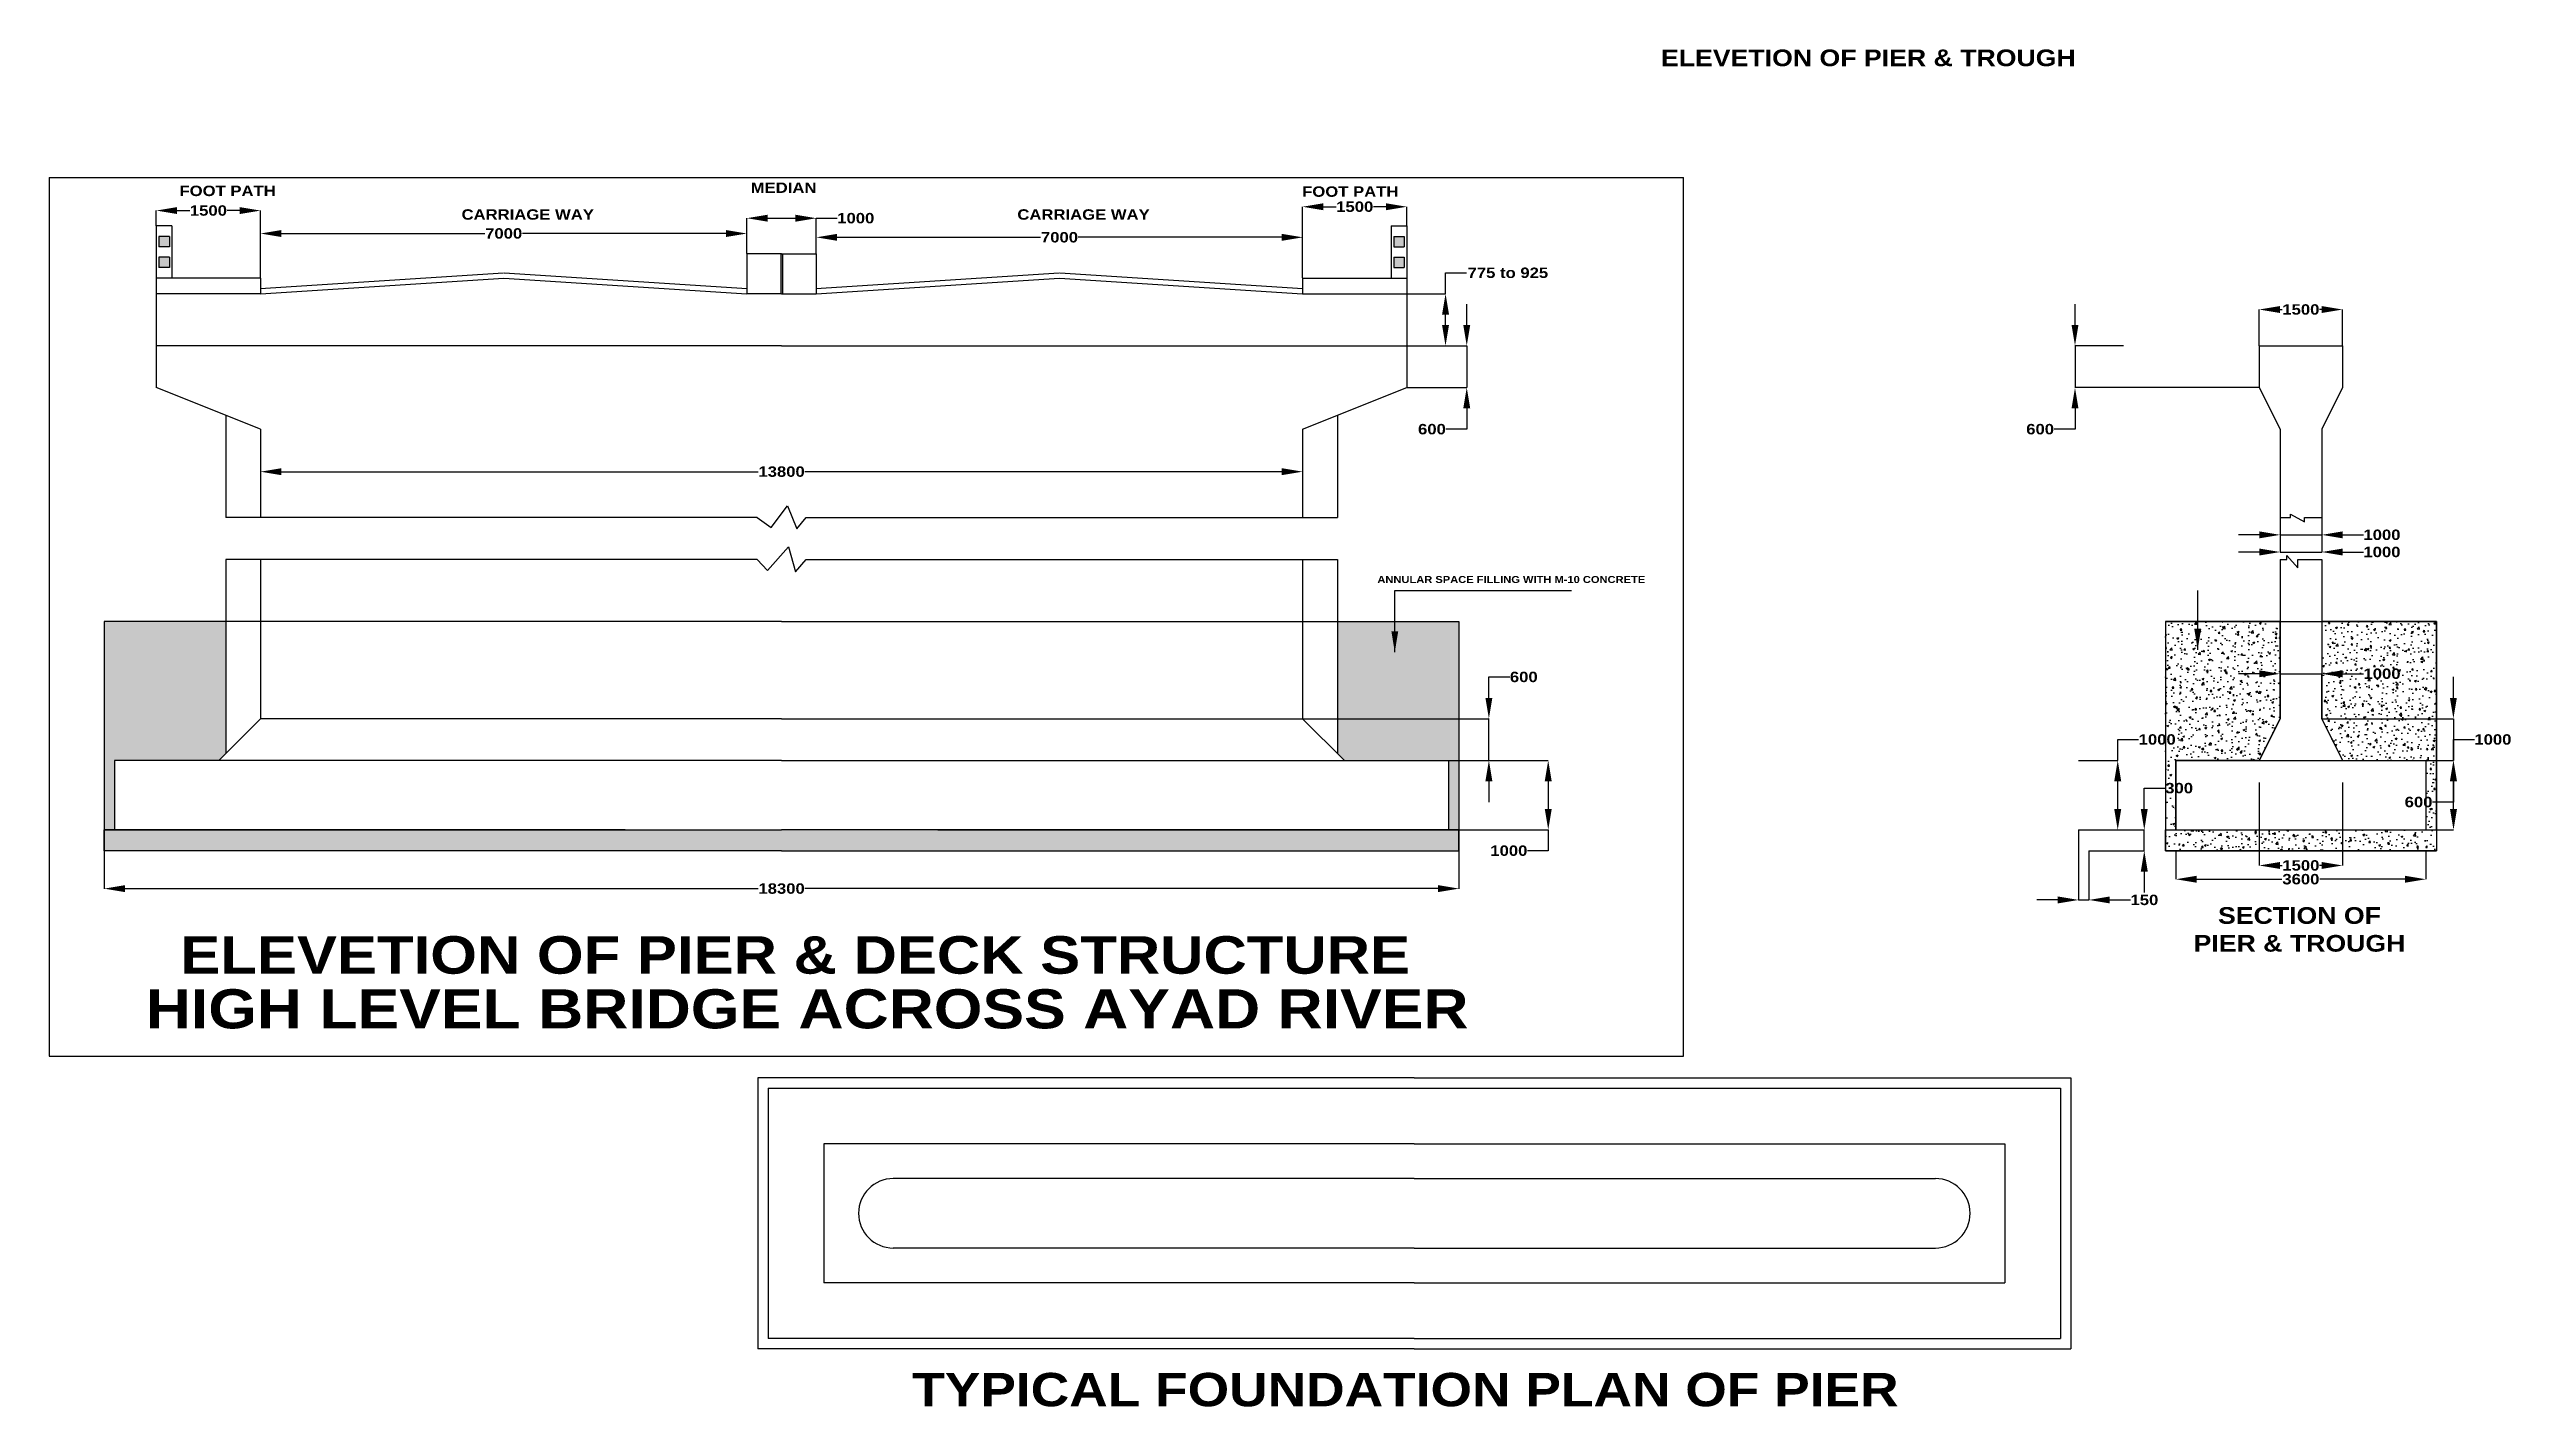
# Model space of a CAD drawing. Header units: millimetres. Extents: x -23258 to 12172, y -14926 to 4606.
import ezdxf

# ---------------------------------------------------------------- set-up
doc = ezdxf.new("R2010")
doc.units = ezdxf.units.MM
doc.styles.get("Standard").update_dxf_attribs({"font": 'ariblk.TTF'})
doc.dimstyles.new('ISO-25', dxfattribs={"dimtxt": 150, "dimasz": 300, "dimexe": 1.25, "dimexo": 0.625, "dimtad": 0, "dimtoh": 1, "dimdec": 0, "dimtxsty": 'Standard', "dimcen": 75, "dimadec": 0, "dimazin": 0, "dimtfac": 1, "dimtdec": 0, "dimtmove": 0, "dimatfit": 2, "dimfxl": 0, "dimarcsym": 0})

# ---------------------------------------------------------------- blocks, each defined once
blk = doc.blocks.new('*D1')
at = {"color": 0, "lineweight": -2}
for p, q in [((7351, -6942), (7351, -7337)), ((10951, -6942), (10951, -7337)), ((7651, -7336), (8879, -7336)), ((10651, -7336), (9423, -7336))]:
    blk.add_line(p, q, dxfattribs=at)
at = {"color": 0}
for points in [[(7651, -7286), (7651, -7386), (7351, -7336)], [(10651, -7286), (10651, -7386), (10951, -7336)]]:
    blk.add_solid(points, dxfattribs=at)
at = {"layer": 'Defpoints', "color": 0}
for p in [(7351, -6941), (10951, -6941), (10951, -7336)]:
    blk.add_point(p, dxfattribs=at)
at = {"color": 0, "insert": (9151, -7336), "char_height": 150, "attachment_point": 5}
blk.add_mtext('3600', dxfattribs=at)
blk = doc.blocks.new('*D2')
at = {"color": 0, "lineweight": -2}
for p, q in [((11346, -4726), (11346, -4426)), ((9451, -5026), (11348, -5026)), ((11346, -5026), (11346, -5626)), ((10952, -5626), (11348, -5626)), ((11346, -5926), (11346, -6226)), ((11346, -6226), (11046, -6226))]:
    blk.add_line(p, q, dxfattribs=at)
at = {"color": 0}
for points in [[(11296, -4726), (11396, -4726), (11346, -5026)], [(11296, -5926), (11396, -5926), (11346, -5626)]]:
    blk.add_solid(points, dxfattribs=at)
at = {"layer": 'Defpoints', "color": 0}
for p in [(9451, -5026), (10951, -5626), (11346, -5626)]:
    blk.add_point(p, dxfattribs=at)
at = {"color": 0, "insert": (10845, -6226), "char_height": 150, "attachment_point": 5}
blk.add_mtext('600', dxfattribs=at)
blk = doc.blocks.new('*D3')
at = {"color": 0, "lineweight": -2}
for p, q in [((8551, -5942), (8551, -7139)), ((9751, -5942), (9751, -7139)), ((8851, -7138), (8884, -7138)), ((9451, -7138), (9418, -7138))]:
    blk.add_line(p, q, dxfattribs=at)
at = {"color": 0}
for points in [[(8851, -7088), (8851, -7188), (8551, -7138)], [(9451, -7088), (9451, -7188), (9751, -7138)]]:
    blk.add_solid(points, dxfattribs=at)
at = {"layer": 'Defpoints', "color": 0}
for p in [(8551, -5941), (9751, -5941), (9751, -7138)]:
    blk.add_point(p, dxfattribs=at)
at = {"color": 0, "insert": (9151, -7138), "char_height": 150, "attachment_point": 5}
blk.add_mtext('1500', dxfattribs=at)
blk = doc.blocks.new('*D4')
at = {"color": 0, "lineweight": -2}
for p, q in [((8551, -4380), (8251, -4380)), ((8851, -5026), (8851, -4379)), ((8851, -4380), (9451, -4380)), ((9451, -5026), (9451, -4379)), ((9751, -4380), (10051, -4380))]:
    blk.add_line(p, q, dxfattribs=at)
at = {"color": 0}
for points in [[(8551, -4330), (8551, -4430), (8851, -4380)], [(9751, -4330), (9751, -4430), (9451, -4380)]]:
    blk.add_solid(points, dxfattribs=at)
at = {"layer": 'Defpoints', "color": 0}
for p in [(9451, -4380), (8851, -5026), (9451, -5026)]:
    blk.add_point(p, dxfattribs=at)
at = {"color": 0, "insert": (10319, -4380), "char_height": 150, "attachment_point": 5}
blk.add_mtext('1000', dxfattribs=at)
blk = doc.blocks.new('*D5')
at = {"color": 0, "lineweight": -2}
for p, q in [((10951, -5626), (11349, -5626)), ((11348, -5626), (11348, -5326)), ((11348, -5326), (11648, -5326)), ((11348, -6326), (11348, -5926)), ((10951, -6626), (11349, -6626))]:
    blk.add_line(p, q, dxfattribs=at)
at = {"color": 0}
for points in [[(11298, -5926), (11398, -5926), (11348, -5626)], [(11298, -6326), (11398, -6326), (11348, -6626)]]:
    blk.add_solid(points, dxfattribs=at)
at = {"layer": 'Defpoints', "color": 0}
for p in [(10951, -5626), (11348, -5626), (10951, -6626)]:
    blk.add_point(p, dxfattribs=at)
at = {"color": 0, "insert": (11915, -5326), "char_height": 150, "attachment_point": 5}
blk.add_mtext('1000', dxfattribs=at)
blk = doc.blocks.new('*D6')
at = {"color": 0, "lineweight": -2}
for p, q in [((5951, -5626), (6516, -5626)), ((6515, -5626), (6515, -5326)), ((6515, -5326), (6815, -5326)), ((6515, -6326), (6515, -5926)), ((5951, -6626), (6516, -6626))]:
    blk.add_line(p, q, dxfattribs=at)
at = {"color": 0}
for points in [[(6465, -5926), (6565, -5926), (6515, -5626)], [(6465, -6326), (6565, -6326), (6515, -6626)]]:
    blk.add_solid(points, dxfattribs=at)
at = {"layer": 'Defpoints', "color": 0}
for p in [(5951, -5626), (6515, -5626), (5951, -6626)]:
    blk.add_point(p, dxfattribs=at)
at = {"color": 0, "insert": (7083, -5326), "char_height": 150, "attachment_point": 5}
blk.add_mtext('1000', dxfattribs=at)
blk = doc.blocks.new('*D7')
at = {"color": 0, "lineweight": -2}
for p, q in [((-2536, -4726), (-2536, -4426)), ((-2536, -4426), (-2236, -4426)), ((-5216, -5026), (-2534, -5026)), ((-2536, -5626), (-2536, -5026)), ((-3116, -5626), (-2534, -5626)), ((-2536, -5926), (-2536, -6226))]:
    blk.add_line(p, q, dxfattribs=at)
at = {"color": 0}
for points in [[(-2586, -4726), (-2486, -4726), (-2536, -5026)], [(-2586, -5926), (-2486, -5926), (-2536, -5626)]]:
    blk.add_solid(points, dxfattribs=at)
at = {"layer": 'Defpoints', "color": 0}
for p in [(-5217, -5026), (-2536, -5026), (-3117, -5626)]:
    blk.add_point(p, dxfattribs=at)
at = {"color": 0, "insert": (-2034, -4426), "char_height": 150, "attachment_point": 5}
blk.add_mtext('600', dxfattribs=at)
blk = doc.blocks.new('*D9')
at = {"color": 0, "lineweight": -2}
for p, q in [((5900, 639), (5900, 939)), ((6600, 339), (5898, 339)), ((5900, 339), (5900, -261)), ((8550, -261), (5898, -261)), ((5900, -561), (5900, -861)), ((5900, -861), (5600, -861))]:
    blk.add_line(p, q, dxfattribs=at)
at = {"color": 0}
for points in [[(5850, 639), (5950, 639), (5900, 339)], [(5850, -561), (5950, -561), (5900, -261)]]:
    blk.add_solid(points, dxfattribs=at)
at = {"layer": 'Defpoints', "color": 0}
for p in [(6601, 339), (5900, -261), (8551, -261)]:
    blk.add_point(p, dxfattribs=at)
at = {"color": 0, "insert": (5398, -861), "char_height": 150, "attachment_point": 5}
blk.add_mtext('600', dxfattribs=at)
blk = doc.blocks.new('*D10')
at = {"color": 0, "lineweight": -2}
for p, q in [((8551, -2381), (8251, -2381)), ((8851, -2134), (8851, -2382)), ((8851, -2381), (9451, -2381)), ((9451, -2134), (9451, -2382)), ((9751, -2381), (10051, -2381))]:
    blk.add_line(p, q, dxfattribs=at)
at = {"color": 0}
for points in [[(8551, -2331), (8551, -2431), (8851, -2381)], [(9751, -2331), (9751, -2431), (9451, -2381)]]:
    blk.add_solid(points, dxfattribs=at)
at = {"layer": 'Defpoints', "color": 0}
for p in [(8851, -2133), (9451, -2133), (9451, -2381)]:
    blk.add_point(p, dxfattribs=at)
at = {"color": 0, "insert": (10318, -2381), "char_height": 150, "attachment_point": 5}
blk.add_mtext('1000', dxfattribs=at)
blk = doc.blocks.new('*D11')
at = {"color": 0, "lineweight": -2}
for p, q in [((8551, 340), (8551, 862)), ((8851, 861), (8884, 861)), ((9451, 861), (9418, 861)), ((9751, 340), (9751, 862))]:
    blk.add_line(p, q, dxfattribs=at)
at = {"color": 0}
for points in [[(8851, 911), (8851, 811), (8551, 861)], [(9451, 911), (9451, 811), (9751, 861)]]:
    blk.add_solid(points, dxfattribs=at)
at = {"layer": 'Defpoints', "color": 0}
for p in [(9751, 861), (8551, 339), (9751, 339)]:
    blk.add_point(p, dxfattribs=at)
at = {"color": 0, "insert": (9151, 861), "char_height": 150, "attachment_point": 5}
blk.add_mtext('1500', dxfattribs=at)
blk = doc.blocks.new('*D12')
at = {"color": 0, "lineweight": -2}
for p, q in [((6897, -6326), (6897, -6026)), ((6897, -6026), (7197, -6026)), ((6101, -6626), (6898, -6626)), ((6897, -6926), (6897, -6626)), ((6101, -6926), (6898, -6926)), ((6897, -7226), (6897, -7526))]:
    blk.add_line(p, q, dxfattribs=at)
at = {"color": 0}
for points in [[(6847, -6326), (6947, -6326), (6897, -6626)], [(6847, -7226), (6947, -7226), (6897, -6926)]]:
    blk.add_solid(points, dxfattribs=at)
at = {"layer": 'Defpoints', "color": 0}
for p in [(6101, -6626), (6897, -6626), (6101, -6926)]:
    blk.add_point(p, dxfattribs=at)
at = {"color": 0, "insert": (7399, -6026), "char_height": 150, "attachment_point": 5}
blk.add_mtext('300', dxfattribs=at)
blk = doc.blocks.new('*D13')
at = {"color": 0, "lineweight": -2}
for p, q in [((5951, -6627), (5951, -7636)), ((6101, -6927), (6101, -7636)), ((5651, -7634), (5351, -7634)), ((5951, -7634), (6101, -7634)), ((6401, -7634), (6701, -7634))]:
    blk.add_line(p, q, dxfattribs=at)
at = {"color": 0}
for points in [[(5651, -7584), (5651, -7684), (5951, -7634)], [(6401, -7584), (6401, -7684), (6101, -7634)]]:
    blk.add_solid(points, dxfattribs=at)
at = {"layer": 'Defpoints', "color": 0}
for p in [(5951, -6626), (6101, -6926), (6101, -7634)]:
    blk.add_point(p, dxfattribs=at)
at = {"color": 0, "insert": (6899, -7634), "char_height": 150, "attachment_point": 5}
blk.add_mtext('150', dxfattribs=at)
blk = doc.blocks.new('*D14')
at = {"color": 0, "lineweight": -2}
for p, q in [((8851, -2381), (8851, -2629)), ((9451, -2381), (9451, -2629)), ((8551, -2628), (8251, -2628)), ((8851, -2628), (9451, -2628)), ((9751, -2628), (10051, -2628))]:
    blk.add_line(p, q, dxfattribs=at)
at = {"color": 0}
for points in [[(8551, -2578), (8551, -2678), (8851, -2628)], [(9751, -2578), (9751, -2678), (9451, -2628)]]:
    blk.add_solid(points, dxfattribs=at)
at = {"layer": 'Defpoints', "color": 0}
for p in [(8851, -2380), (9451, -2380), (9451, -2628)]:
    blk.add_point(p, dxfattribs=at)
at = {"color": 0, "insert": (10318, -2628), "char_height": 150, "attachment_point": 5}
blk.add_mtext('1000', dxfattribs=at)
blk = doc.blocks.new('*D15')
at = {"color": 0, "lineweight": -2}
for p, q in [((-20217, 1315), (-20217, 1956)), ((-19917, 1955), (-16988, 1955)), ((-13517, 1955), (-16446, 1955)), ((-13217, 1665), (-13217, 1956))]:
    blk.add_line(p, q, dxfattribs=at)
at = {"color": 0}
for points in [[(-19917, 2005), (-19917, 1905), (-20217, 1955)], [(-13517, 2005), (-13517, 1905), (-13217, 1955)]]:
    blk.add_solid(points, dxfattribs=at)
at = {"layer": 'Defpoints', "color": 0}
for p in [(-13217, 1955), (-13217, 1664), (-20217, 1314)]:
    blk.add_point(p, dxfattribs=at)
at = {"color": 0, "insert": (-16717, 1955), "char_height": 150, "attachment_point": 5}
blk.add_mtext('7000', dxfattribs=at)
blk = doc.blocks.new('*D16')
at = {"color": 0, "lineweight": -2}
for p, q in [((-21717, 2065), (-21717, 2286)), ((-21417, 2285), (-21234, 2285)), ((-20517, 2285), (-20699, 2285)), ((-20217, 1315), (-20217, 2286))]:
    blk.add_line(p, q, dxfattribs=at)
at = {"color": 0}
for points in [[(-21417, 2335), (-21417, 2235), (-21717, 2285)], [(-20517, 2335), (-20517, 2235), (-20217, 2285)]]:
    blk.add_solid(points, dxfattribs=at)
at = {"layer": 'Defpoints', "color": 0}
for p in [(-21717, 2285), (-21717, 2064), (-20217, 1315)]:
    blk.add_point(p, dxfattribs=at)
at = {"color": 0, "insert": (-20967, 2285), "char_height": 150, "attachment_point": 5}
blk.add_mtext('1500', dxfattribs=at)
blk = doc.blocks.new('*D17')
at = {"color": 0, "lineweight": -2}
for p, q in [((-13217, 1665), (-13217, 2176)), ((-12917, 2175), (-12517, 2175)), ((-12217, 1665), (-12217, 2176)), ((-12217, 2175), (-11917, 2175))]:
    blk.add_line(p, q, dxfattribs=at)
at = {"color": 0}
for points in [[(-12917, 2225), (-12917, 2125), (-13217, 2175)], [(-12517, 2225), (-12517, 2125), (-12217, 2175)]]:
    blk.add_solid(points, dxfattribs=at)
at = {"layer": 'Defpoints', "color": 0}
for p in [(-12217, 2175), (-13217, 1665), (-12217, 1664)]:
    blk.add_point(p, dxfattribs=at)
at = {"color": 0, "insert": (-11649, 2175), "char_height": 150, "attachment_point": 5}
blk.add_mtext('1000', dxfattribs=at)
blk = doc.blocks.new('*D18')
at = {"color": 0, "lineweight": -2}
for p, q in [((-12217, 1665), (-12217, 1901)), ((-11917, 1900), (-8988, 1900)), ((-5517, 1900), (-8446, 1900)), ((-5217, 1315), (-5217, 1901))]:
    blk.add_line(p, q, dxfattribs=at)
at = {"color": 0}
for points in [[(-11917, 1950), (-11917, 1850), (-12217, 1900)], [(-5517, 1950), (-5517, 1850), (-5217, 1900)]]:
    blk.add_solid(points, dxfattribs=at)
at = {"layer": 'Defpoints', "color": 0}
for p in [(-5217, 1900), (-12217, 1665), (-5217, 1314)]:
    blk.add_point(p, dxfattribs=at)
at = {"color": 0, "insert": (-8717, 1900), "char_height": 150, "attachment_point": 5}
blk.add_mtext('7000', dxfattribs=at)
blk = doc.blocks.new('*D19')
at = {"color": 0, "lineweight": -2}
for p, q in [((-5217, 1315), (-5217, 2341)), ((-4917, 2340), (-4734, 2340)), ((-4017, 2340), (-4199, 2340)), ((-3717, 2065), (-3717, 2341))]:
    blk.add_line(p, q, dxfattribs=at)
at = {"color": 0}
for points in [[(-4917, 2390), (-4917, 2290), (-5217, 2340)], [(-4017, 2390), (-4017, 2290), (-3717, 2340)]]:
    blk.add_solid(points, dxfattribs=at)
at = {"layer": 'Defpoints', "color": 0}
for p in [(-3717, 2340), (-3717, 2064), (-5217, 1315)]:
    blk.add_point(p, dxfattribs=at)
at = {"color": 0, "insert": (-4467, 2340), "char_height": 150, "attachment_point": 5}
blk.add_mtext('1500', dxfattribs=at)
blk = doc.blocks.new('*D20')
at = {"color": 0, "lineweight": -2}
for p, q in [((-3716, 1089), (-3159, 1089)), ((-3160, 1089), (-3160, 1389)), ((-3160, 1389), (-2860, 1389)), ((-3160, 639), (-3160, 789)), ((-3716, 339), (-3159, 339))]:
    blk.add_line(p, q, dxfattribs=at)
at = {"color": 0}
for points in [[(-3210, 789), (-3110, 789), (-3160, 1089)], [(-3210, 639), (-3110, 639), (-3160, 339)]]:
    blk.add_solid(points, dxfattribs=at)
at = {"layer": 'Defpoints', "color": 0}
for p in [(-3717, 1089), (-3160, 1089), (-3717, 339)]:
    blk.add_point(p, dxfattribs=at)
at = {"color": 0, "insert": (-2263, 1389), "char_height": 150, "attachment_point": 5}
blk.add_mtext('775 to 925', dxfattribs=at)
blk = doc.blocks.new('*D21')
at = {"color": 0, "lineweight": -2}
for p, q in [((-20217, -862), (-20217, -1474)), ((-5217, -862), (-5217, -1474)), ((-19917, -1472), (-13054, -1472)), ((-5517, -1472), (-12380, -1472))]:
    blk.add_line(p, q, dxfattribs=at)
at = {"color": 0}
for points in [[(-19917, -1422), (-19917, -1522), (-20217, -1472)], [(-5517, -1422), (-5517, -1522), (-5217, -1472)]]:
    blk.add_solid(points, dxfattribs=at)
at = {"layer": 'Defpoints', "color": 0}
for p in [(-20217, -861), (-5217, -861), (-5217, -1472)]:
    blk.add_point(p, dxfattribs=at)
at = {"color": 0, "insert": (-12717, -1472), "char_height": 150, "attachment_point": 5}
blk.add_mtext('13800', dxfattribs=at)
blk = doc.blocks.new('*D22')
at = {"color": 0, "lineweight": -2}
for p, q in [((-2855, 639), (-2855, 939)), ((-3716, 339), (-2854, 339)), ((-2855, 339), (-2855, -261)), ((-3716, -261), (-2854, -261)), ((-2855, -561), (-2855, -861)), ((-2855, -861), (-3155, -861))]:
    blk.add_line(p, q, dxfattribs=at)
at = {"color": 0}
for points in [[(-2905, 639), (-2805, 639), (-2855, 339)], [(-2905, -561), (-2805, -561), (-2855, -261)]]:
    blk.add_solid(points, dxfattribs=at)
at = {"layer": 'Defpoints', "color": 0}
for p in [(-3716, 339), (-3717, -261), (-2855, -261)]:
    blk.add_point(p, dxfattribs=at)
at = {"color": 0, "insert": (-3356, -861), "char_height": 150, "attachment_point": 5}
blk.add_mtext('600', dxfattribs=at)
blk = doc.blocks.new('*D23')
at = {"color": 0, "lineweight": -2}
for p, q in [((-22467, -6927), (-22467, -7473)), ((-2967, -6927), (-2967, -7473)), ((-22167, -7471), (-13054, -7471)), ((-3267, -7471), (-12380, -7471))]:
    blk.add_line(p, q, dxfattribs=at)
at = {"color": 0}
for points in [[(-22167, -7421), (-22167, -7521), (-22467, -7471)], [(-3267, -7421), (-3267, -7521), (-2967, -7471)]]:
    blk.add_solid(points, dxfattribs=at)
at = {"layer": 'Defpoints', "color": 0}
for p in [(-22467, -6926), (-2967, -6926), (-2967, -7471)]:
    blk.add_point(p, dxfattribs=at)
at = {"color": 0, "insert": (-12717, -7471), "char_height": 150, "attachment_point": 5}
blk.add_mtext('18300', dxfattribs=at)
blk = doc.blocks.new('*D24')
at = {"color": 0, "lineweight": -2}
for p, q in [((-3116, -5626), (-1681, -5626)), ((-1682, -5926), (-1682, -6326)), ((-3116, -6626), (-1681, -6626)), ((-1682, -6626), (-1682, -6926)), ((-1682, -6926), (-1982, -6926))]:
    blk.add_line(p, q, dxfattribs=at)
at = {"color": 0}
for points in [[(-1732, -5926), (-1632, -5926), (-1682, -5626)], [(-1732, -6326), (-1632, -6326), (-1682, -6626)]]:
    blk.add_solid(points, dxfattribs=at)
at = {"layer": 'Defpoints', "color": 0}
for p in [(-3117, -5626), (-3117, -6626), (-1682, -6626)]:
    blk.add_point(p, dxfattribs=at)
at = {"color": 0, "insert": (-2249, -6926), "char_height": 150, "attachment_point": 5}
blk.add_mtext('1000', dxfattribs=at)

msp = doc.modelspace()

# ---------------------------------------------------------------- hatches: boundary and pattern name
h = msp.add_hatch(color=256)
h.paths.add_polyline_path([(-21529.3, 1764), (-21529.3, 1914), (-21679.3, 1914), (-21679.3, 1764)])
h.paths.add_polyline_path([(-21529.3, 1464), (-21529.3, 1614), (-21679.3, 1614), (-21679.3, 1464)])
h = msp.add_hatch(color=256)
h.paths.add_polyline_path([(-3754.3, 1914), (-3904.3, 1914), (-3904.3, 1764), (-3754.3, 1764)])
h.paths.add_polyline_path([(-3754.3, 1614), (-3904.3, 1614), (-3904.3, 1464), (-3754.3, 1464)])
h = msp.add_hatch()
h.set_pattern_fill('ANGLE', color=256, scale=0.5, style=0)
h.set_pattern_definition([(0, (0, 0), (0, 3.4925), [2.54, -0.9525]), (90, (0, 0), (-3.4925, 2e-16), [2.54, -0.9525])])
h.paths.add_polyline_path([(-12704.3, 1664), (-12716.8, 1664), (-12729.3, 1664), (-12729.3, 1089), (-12716.8, 1089), (-12704.3, 1089)])
h = msp.add_hatch()
h.set_pattern_fill('AR-CONC', color=256, scale=3, style=0)
h.paths.add_polyline_path([(-2966.8, -3626.2), (-4716.8, -3626.2), (-4716.8, -5526.2), (-4616.8, -5626.2), (-3116.8, -5626.2), (-3116.8, -6626.2), (-2966.8, -6626.2)])
h.paths.add_polyline_path([(-20716.8, -3626.2), (-22466.8, -3626.2), (-22466.8, -6626.2), (-22316.8, -6626.2), (-22316.8, -5626.2), (-20816.8, -5626.2), (-20716.8, -5526.2)])
h.paths.add_polyline_path([(-22634.8, -4311.2), (-22157.9, -4311.2), (-22157.9, -4541.3), (-22634.8, -4541.3)], flags=9)
h = msp.add_hatch()
h.set_pattern_fill('AR-CONC', color=256, scale=1.5, style=0)
h.paths.add_polyline_path([(8850.9, -3626.2), (7200.9, -3626.2), (7200.9, -6626.2), (7350.9, -6626.2), (7350.9, -5626.2), (8550.9, -5626.2), (8850.9, -5026.2)])
h.paths.add_polyline_path([(11100.9, -3626.2), (9450.9, -3626.2), (9451.5, -5026.2), (9750.9, -5626.2), (10950.9, -5626.2), (10951.5, -6626.2), (11100.9, -6626.2)])
h.paths.add_polyline_path([(11100.9, -6626.2), (7200.9, -6626.2), (7200.9, -6926.2), (11100.9, -6926.2)])
h.paths.add_polyline_path([(9489.6, -4245.5), (10316, -4245.5), (10316, -4515.2), (9489.6, -4515.2)], flags=24)
h = msp.add_hatch()
h.set_pattern_fill('AR-CONC', color=256, scale=3, style=0)
h.paths.add_polyline_path([(-2966.8, -6626.2), (-12716.8, -6626.2), (-22466.8, -6626.2), (-22466.8, -6926.2), (-14966.8, -6926.2), (-12716.8, -6926.2), (-2966.8, -6926.2)])

# ---------------------------------------------------------------- linework, layer by layer
for p, q in [((-23258, 2761), (-23258, -9883.8)), ((-23258, 2761), (262.8, 2761)), ((262.8, -9883.8), (262.8, 2761)), ((-21716.8, 2064), (-21716.8, 339)), ((-21491.8, 2064), (-21716.8, 2064)), ((-21529.3, 1914), (-21679.3, 1914)), ((-21679.3, 1914), (-21679.3, 1764)), ((-21529.3, 1914), (-21529.3, 1764)), ((-21491.8, 2064), (-21491.8, 1314)), ((-3941.8, 2064), (-3716.8, 2064)), ((-3941.8, 2064), (-3941.8, 1314)), ((-3904.3, 1914), (-3904.3, 1764)), ((-3904.3, 1914), (-3754.3, 1914)), ((-3754.3, 1914), (-3754.3, 1764)), ((-3716.8, 2064), (-3716.8, 339)), ((-21529.3, 1764), (-21679.3, 1764)), ((-21529.3, 1614), (-21679.3, 1614)), ((-21679.3, 1614), (-21679.3, 1464)), ((-21529.3, 1464), (-21679.3, 1464)), ((-21529.3, 1614), (-21529.3, 1464)), ((-12716.8, 1664), (-13216.8, 1664)), ((-13216.8, 1664), (-13216.8, 1089)), ((-12729.3, 1664), (-12729.3, 1089)), ((-12716.8, 1664), (-12216.8, 1664)), ((-12704.3, 1664), (-12704.3, 1089)), ((-12216.8, 1664), (-12216.8, 1089)), ((-3904.3, 1764), (-3754.3, 1764)), ((-3904.3, 1614), (-3754.3, 1614)), ((-3904.3, 1614), (-3904.3, 1464)), ((-3904.3, 1464), (-3754.3, 1464)), ((-3754.3, 1614), (-3754.3, 1464)), ((-20216.8, 1314), (-21716.8, 1314)), ((-20216.8, 1089), (-21716.8, 1089)), ((-20221.6, 1163.9), (-16721.6, 1388.9)), ((-20216.8, 1314), (-20216.8, 1089)), ((-20216.8, 1089), (-16716.8, 1314)), ((-16716.8, 1314), (-13216.8, 1089)), ((-16711.9, 1388.9), (-13211.9, 1163.9)), ((-12716.8, 1089), (-13216.8, 1089)), ((-12716.8, 1089), (-12216.8, 1089)), ((-12221.6, 1163.9), (-8721.6, 1388.9)), ((-12216.8, 1089), (-8716.8, 1314)), ((-8716.8, 1314), (-5216.8, 1089)), ((-8711.9, 1388.9), (-5211.9, 1163.9)), ((-5216.8, 1314), (-5216.8, 1089)), ((-5216.8, 1314), (-3716.8, 1314)), ((-5216.8, 1089), (-3716.8, 1089)), ((-12716.8, 339), (-21716.8, 339)), ((-21716.8, 339), (-21716.8, -261)), ((-12716.8, 339), (-3716.8, 339)), ((-3716.8, 339), (-3716.8, -261)), ((8550.9, 339), (8550.9, -261)), ((8550.9, 339), (9750.9, 339)), ((9750.9, 339), (9750.9, -261)), ((-20216.8, -861), (-21716.8, -261)), ((-5216.8, -861), (-3716.8, -261)), ((8550.9, -261), (8850.9, -861)), ((9750.9, -261), (9450.9, -861)), ((-20716.8, -661), (-20716.8, -2133.3)), ((-4716.8, -661), (-4716.8, -2133.3)), ((-20216.8, -861), (-20216.8, -2133.3)), ((-5216.8, -861), (-5216.8, -2133.3)), ((8850.9, -861), (8850.9, -2133.3)), ((9450.9, -861), (9450.9, -2133.3)), ((-12866.2, -2274.8), (-12633.8, -1963.6)), ((-12633.8, -1963.6), (-12496.5, -2295.9)), ((9000.6, -2133.3), (9000.6, -2084.2)), ((9000.6, -2084.2), (9205, -2195.6)), ((-20516.8, -2133.3), (-20716.8, -2133.3)), ((-13068.8, -2133.3), (-20516.8, -2133.3)), ((-13068.8, -2133.3), (-12866.2, -2274.8)), ((-12496.5, -2295.9), (-12364.8, -2133.3)), ((-12364.8, -2133.3), (-4916.8, -2133.3)), ((-4916.8, -2133.3), (-4716.8, -2133.3)), ((8850.9, -2133.3), (9000.6, -2133.3)), ((9205, -2142.5), (9205, -2133.3)), ((9205, -2133.3), (9450.9, -2133.3)), ((9205, -2195.6), (9205, -2142.5)), ((-20716.8, -2733.3), (-20716.8, -5526.2)), ((-20516.8, -2733.3), (-20716.8, -2733.3)), ((-13068.8, -2733.3), (-20516.8, -2733.3)), ((-20216.8, -2733.3), (-20216.8, -5026.2)), ((-13068.8, -2733.3), (-12919, -2891.8)), ((-12919, -2891.8), (-12618, -2554.3)), ((-12618, -2554.3), (-12517.6, -2912.9)), ((-12517.6, -2912.9), (-12364.8, -2733.3)), ((-12364.8, -2733.3), (-4916.8, -2733.3)), ((-5216.8, -2733.3), (-5216.8, -5026.2)), ((-4916.8, -2733.3), (-4716.8, -2733.3)), ((-4716.8, -2733.3), (-4716.8, -5526.2)), ((8850.9, -2733.3), (8850.9, -5026.2)), ((8850.9, -2733.3), (8950.1, -2733.3)), ((8950.1, -2733.3), (8950.1, -2675.6)), ((8950.1, -2675.6), (9109.4, -2853.4)), ((9109.4, -2853.4), (9109.4, -2734)), ((9109.4, -2734), (9450.9, -2734)), ((9450.9, -2733.3), (9450.9, -5026.2)), ((-22466.8, -3626.2), (-22466.8, -6926.2)), ((-12716.8, -3626.2), (-22466.8, -3626.2)), ((-20716.8, -3626.2), (-22466.8, -3626.2)), ((-12716.8, -3626.2), (-2966.8, -3626.2)), ((-4716.8, -3626.2), (-2966.8, -3626.2)), ((-2966.8, -3626.2), (-2966.8, -6926.2)), ((7200.9, -3626.2), (7200.9, -6926.2)), ((7200.9, -3626.2), (11100.9, -3626.2)), ((11100.9, -3626.2), (11100.9, -6926.2)), ((-20216.8, -5026.2), (-20816.8, -5626.2)), ((-12716.8, -5026.2), (-20216.8, -5026.2)), ((-12716.8, -5026.2), (-5216.8, -5026.2)), ((-5216.8, -5026.2), (-4616.8, -5626.2)), ((8850.9, -5026.2), (8550.9, -5626.2)), ((9450.9, -5026.2), (9750.9, -5626.2)), ((-12716.8, -5626.2), (-22316.8, -5626.2)), ((-22316.8, -5626.2), (-22316.8, -6626.2)), ((-15116.8, -5626.2), (-16616.8, -5626.2)), ((-12716.8, -5626.2), (-3116.8, -5626.2)), ((-10316.8, -5626.2), (-8816.8, -5626.2)), ((-3116.8, -5626.2), (-3116.8, -6626.2)), ((7350.9, -5626.2), (7350.9, -6626.2)), ((7350.9, -5626.2), (10950.9, -5626.2)), ((10950.9, -5626.2), (10950.9, -6626.2)), ((-22466.8, -6626.2), (-12716.8, -6626.2)), ((-14966.8, -6626.2), (-22466.8, -6626.2)), ((-22466.8, -6926.2), (-22466.8, -6626.2)), ((-16616.8, -6626.2), (-20816.8, -6626.2)), ((-2966.8, -6626.2), (-12716.8, -6626.2)), ((-10466.8, -6626.2), (-2966.8, -6626.2)), ((-8816.8, -6626.2), (-4616.8, -6626.2)), ((-2966.8, -6926.2), (-2966.8, -6626.2)), ((7200.9, -6626.2), (10950.9, -6626.2)), ((-12716.8, -6926.2), (-22466.8, -6926.2)), ((-14966.8, -6926.2), (-22466.8, -6926.2)), ((-12716.8, -6926.2), (-2966.8, -6926.2)), ((-10466.8, -6926.2), (-2966.8, -6926.2)), ((7200.9, -6926.2), (11100.9, -6926.2)), ((-23258, -9883.8), (262.8, -9883.8)), ((-3609.8, -10192.2), (-13059.8, -10192.2)), ((-13059.8, -10192.2), (-13059.8, -14092.2)), ((-3609.8, -10192.2), (5840.2, -10192.2)), ((5840.2, -10192.2), (5840.2, -14092.2)), ((-12909.8, -10342.2), (-12909.8, -13942.2)), ((-12909.8, -10342.2), (-3609.8, -10342.2)), ((-3609.8, -10342.2), (5690.2, -10342.2)), ((5690.2, -10342.2), (5690.2, -13942.2)), ((-3609.8, -11142.2), (-12109.8, -11142.2)), ((-3609.8, -11142.2), (-12109.8, -11142.2)), ((-12109.8, -11142.2), (-12109.8, -13142.2)), ((-3609.8, -11142.2), (4890.2, -11142.2)), ((4890.2, -11142.2), (4890.2, -13142.2)), ((-3609.8, -11642.2), (-11109.8, -11642.2)), ((-3609.8, -11642.2), (-11109.8, -11642.2)), ((-3609.8, -11642.2), (3890.2, -11642.2)), ((-3609.8, -12642.2), (-11109.8, -12642.2)), ((-3609.8, -12642.2), (-11109.8, -12642.2)), ((-3609.8, -12642.2), (3890.2, -12642.2)), ((-3609.8, -13142.2), (-12109.8, -13142.2)), ((-3609.8, -13142.2), (-12109.8, -13142.2)), ((-3609.8, -13142.2), (4890.2, -13142.2)), ((-3609.8, -14092.2), (-13059.8, -14092.2)), ((-3609.8, -13942.2), (-12909.8, -13942.2)), ((-3609.8, -13942.2), (5690.2, -13942.2)), ((-3609.8, -14092.2), (5840.2, -14092.2))]:
    msp.add_line(p, q)
for points in [[(7200.9, -3626.2), (8850.9, -3626.2), (8850.9, -5026.2), (8550.9, -5626.2), (7350.9, -5626.2), (7350.9, -6626.2)], [(7200.9, -3626.2), (7200.9, -6626.2), (7350.9, -6626.2), (7350.9, -5626.2), (8550.9, -5626.2), (8850.9, -5026.2), (8850.9, -3626.2), (7200.9, -3626.2)], [(9450.9, -3626.2), (9451.5, -5026.2), (9750.9, -5626.2), (10950.9, -5626.2), (10951.5, -6626.2), (11100.9, -6626.2), (11100.9, -3626.2), (9450.9, -3626.2)], [(7200.9, -6626.2), (11100.9, -6626.2), (11100.9, -6926.2), (7200.9, -6926.2), (7200.9, -6626.2)]]:
    msp.add_lwpolyline(points)
for centre, start, end in [((-11109.8, -12142.2), 90, 270), ((-11109.8, -12142.2), 90, 270), ((3890.2, -12142.2), 270, 90)]:
    msp.add_arc(centre, 500, start, end)

# ---------------------------------------------------------------- texts
for s, p in [('FOOT PATH', (-21383.3, 2493.6)), ('MEDIAN', (-13161.1, 2538.9)), ('FOOT PATH', (-5224.1, 2483.3)), ('CARRIAGE WAY', (-17323.3, 2153.6)), ('CARRIAGE WAY', (-9323.3, 2153.6))]:
    msp.add_text(s, height=150).set_placement(p)
for s, insert, char_height, width, attachment_point in [('ELEVETION OF PIER & TROUGH', (-59.2, 4602.6), 240, 7153.51, 1), ('SECTION OF \\PPIER & TROUGH', (9131.1, -7737.7), 240, 7153.51, 2), ('ELEVETION OF PIER & DECK STRUCTURE', (-21371.3, -8155.3), 540, 394410.684, 1), ('HIGH LEVEL BRIDGE ACROSS AYAD RIVER', (-21868.2, -8919.3), 562.5, 394410.684, 1), ('TYPICAL FOUNDATION PLAN OF PIER', (-10836.9, -14439.2), 480, 14307.021, 1)]:
    msp.add_mtext(s, dxfattribs=dict(insert=insert, char_height=char_height, width=width, attachment_point=attachment_point))
at = {"insert": (-4141.4, -2973.3), "char_height": 100, "attachment_point": 1}
msp.add_mtext('ANNULAR SPACE FILLING WITH M-10 CONCRETE', dxfattribs=at)

# ---------------------------------------------------------------- dimensions: what is measured, and where the dimension line sits
for base, p1, p2, picture, middle in [((-21716.8, 2285), (-20216.8, 1314.7), (-21716.8, 2064), '*D16', (-20966.8, 2285)), ((-12216.8, 2175.1), (-13216.8, 1664.7), (-12216.8, 1664), '*D17', (-11649.4, 2175.1)), ((-3716.8, 2340), (-5216.8, 1314.7), (-3716.8, 2064), '*D19', (-4466.8, 2340)), ((-13216.8, 1955.2), (-20216.8, 1314), (-13216.8, 1664), '*D15', (-16716.8, 1955.2)), ((-5216.8, 1900.2), (-12216.8, 1664.7), (-5216.8, 1314), '*D18', (-8716.8, 1900.2)), ((6101.5, -7634.3), (5951.5, -6626.2), (6101.5, -6926.2), '*D13', (6898.9, -7634.3)), ((10950.9, -7335.8), (7350.9, -6941.5), (10950.9, -6941.5), '*D1', (9150.9, -7335.8))]:
    dim = msp.add_linear_dim(base=base, p1=p1, p2=p2, dimstyle='ISO-25')
    dim.commit()
    dim.dimension.update_dxf_attribs({"geometry": picture, "text_midpoint": middle})
dim = msp.add_linear_dim(base=(-3160.1, 1089), p1=(-3716.8, 339), p2=(-3716.8, 1089), angle=90, text='775 to 925', dimstyle='ISO-25')
dim.commit()
dim.dimension.update_dxf_attribs({"geometry": '*D20', "text_midpoint": (-2262.6, 1389)})
for base, p1, p2, picture, middle in [((-2854.8, -261), (-3716.1, 339), (-3716.8, -261), '*D22', (-3356.4, -861)), ((5899.7, -261), (6600.9, 339), (8550.9, -261), '*D9', (5398.1, -861)), ((-2535.6, -5026.2), (-3116.8, -5626.2), (-5216.8, -5026.2), '*D7', (-2034, -4426.2)), ((11346.5, -5626.2), (9450.9, -5026.2), (10951.5, -5626.2), '*D2', (10844.9, -6226.2)), ((6515.2, -5626.2), (5950.9, -6626.2), (5950.9, -5626.2), '*D6', (7082.6, -5326.2)), ((11348, -5626.2), (10950.9, -6626.2), (10950.9, -5626.2), '*D5', (11915.3, -5326.2)), ((-1681.9, -6626.2), (-3116.8, -5626.2), (-3116.8, -6626.2), '*D24', (-2249.2, -6926.2)), ((6896.9, -6626.2), (6100.9, -6926.2), (6100.9, -6626.2), '*D12', (7399.2, -6026.2))]:
    dim = msp.add_linear_dim(base=base, p1=p1, p2=p2, angle=90, dimstyle='ISO-25')
    dim.commit()
    dim.dimension.update_dxf_attribs({"geometry": picture, "text_midpoint": middle})
for base, p1, p2, text, picture, middle in [((9750.9, 860.6), (8550.9, 339), (9750.9, 339), '1500', '*D11', (9150.9, 860.6)), ((-5216.8, -1472.4), (-20216.8, -861), (-5216.8, -861), '13800', '*D21', (-12716.8, -1472.4)), ((9450.9, -2380.9), (8850.9, -2133.3), (9450.9, -2133.3), '1000', '*D10', (10318.2, -2380.9)), ((9450.9, -2627.6), (8850.9, -2380), (9450.9, -2380), '1000', '*D14', (10318.2, -2627.6)), ((9451.5, -4380.3), (8850.9, -5026.2), (9451.5, -5026.2), '1000', '*D4', (10318.8, -4380.3)), ((9750.9, -7138.1), (8550.9, -5941.5), (9750.9, -5941.5), '1500', '*D3', (9150.9, -7138.1)), ((-2966.8, -7471.4), (-22466.8, -6926.2), (-2966.8, -6926.2), '18300', '*D23', (-12716.8, -7471.4))]:
    dim = msp.add_linear_dim(base=base, p1=p1, p2=p2, text=text, dimstyle='ISO-25')
    dim.commit()
    dim.dimension.update_dxf_attribs({"geometry": picture, "text_midpoint": middle})

# ---------------------------------------------------------------- leaders
for points in [[(-3890.5, -4068.4), (-3890.5, -3180.6), (-1348.6, -3180.6)], [(7665.7, -4032.9), (7665.7, -3180.6)]]:
    msp.add_leader(points, dimstyle='ISO-25', override={"dimgap": 0.625, "dimtad": 0})

doc.saveas('drawing.dxf')
